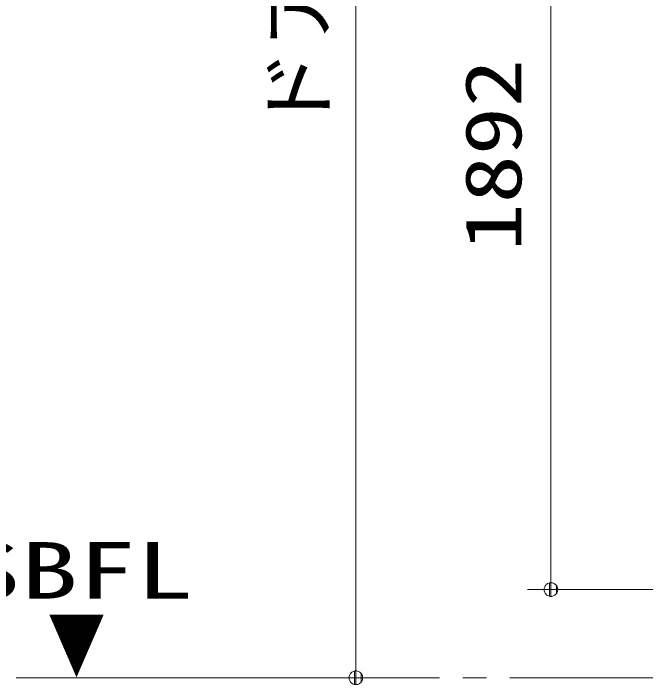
# Model space of a CAD drawing. Units: millimetres on the paper. Extents: x -305 to 305, y -152 to 152.
# Drawn here: x -92.19 to -65.31, y 21.7 to 50.24 of the extents above; entities that cross this region are included whole.
import ezdxf
from ezdxf.enums import TextEntityAlignment as Align

# ---------------------------------------------------------------- set-up
doc = ezdxf.new("R2010")
doc.units = ezdxf.units.MM
doc.linetypes.add('LONG_CHAIN', pattern=[21, 18, -1, 1, -1])
doc.layers.add('0-2_0', color=7, linetype='Continuous', lineweight=9)
doc.layers.add('0-3_S3', color=7, linetype='Continuous', lineweight=9)
doc.styles.add('ＭＳ ゴシック', font='')
doc.styles.get('ＭＳ ゴシック').set_extended_font_data('MS Gothic')

# ---------------------------------------------------------------- blocks, each defined once
blk = doc.blocks.new('_DOTSMALL')
at = {"layer": '0-2_0'}
for p, q in [((0.0746, 0.1), (-0.0746, 0.1)), ((0.1223, -0.0248), (-0.1223, -0.0248))]:
    blk.add_line(p, q, dxfattribs=at)
for points in [[(0.125, 0), (0.124, 0.0157), (0.1211, 0.0311), (0.1162, 0.046), (0.1095, 0.0602), (0.1011, 0.0735), (0.0911, 0.0856), (0.0797, 0.0963), (0.067, 0.1055), (0.0532, 0.1131), (0.0386, 0.1189), (0.0234, 0.1228), (0.0078, 0.1248), (-0.0078, 0.1248), (-0.0234, 0.1228), (-0.0386, 0.1189), (-0.0532, 0.1131), (-0.067, 0.1055), (-0.0797, 0.0963), (-0.0911, 0.0856), (-0.1011, 0.0735), (-0.1095, 0.0602), (-0.1162, 0.046), (-0.1211, 0.0311), (-0.124, 0.0157), (-0.125, 0), (0, 0)], [(-0.125, 0), (-0.124, -0.0157), (-0.1211, -0.0311), (-0.1162, -0.046), (-0.1095, -0.0602), (-0.1011, -0.0735), (-0.0911, -0.0856), (-0.0797, -0.0963), (-0.067, -0.1055), (-0.0532, -0.1131), (-0.0386, -0.1189), (-0.0234, -0.1228), (-0.0078, -0.1248), (0.0078, -0.1248), (0.0234, -0.1228), (0.0386, -0.1189), (0.0532, -0.1131), (0.067, -0.1055), (0.0797, -0.0963), (0.0911, -0.0856), (0.1011, -0.0735), (0.1095, -0.0602), (0.1162, -0.046), (0.1211, -0.0311), (0.124, -0.0157), (0.125, 0), (0, 0)]]:
    blk.add_lwpolyline(points, close=True, dxfattribs=at)

msp = doc.modelspace()

# ---------------------------------------------------------------- linework, layer by layer
at = {"layer": '0-3_S3'}
for p, q in [((-77.628, 103.737), (-77.628, 21.987)), ((-69.332, 25.737), (-69.332, 80.487)), ((-51.065, 25.737), (-70.332, 25.737)), ((-77.689, 21.987), (-76.628, 21.987))]:
    msp.add_line(p, q, dxfattribs=at)
at = {"layer": '0-3_S3', "linetype": 'LONG_CHAIN'}
msp.add_line((-92.076, 21.987), (-44.727, 21.987), dxfattribs=at)

# ---------------------------------------------------------------- block references
at = {"layer": '0-3_S3', "xscale": 2.32, "yscale": 2.32, "rotation": 270}
for p in [(-69.332, 25.737), (-77.628, 21.987)]:
    msp.add_blockref('_DOTSMALL', p, dxfattribs=at)

# ---------------------------------------------------------------- texts
at = {"layer": '0-3_S3', "style": 'ＭＳ ゴシック'}
for s, width, p in [('ドア高：2000\u3000〈2150〉', 1.1, (-78.166, 45.127)), ('1892\u3000〈2042〉', 1.25, (-69.869, 40.122))]:
    msp.add_text(s, height=2.405, rotation=90, dxfattribs=dict(at, width=width)).set_placement(p, align=Align.BOTTOM_LEFT)
for s, width, p in [('SBFL', 1.5, (-94.346, 24.63)), ('▼', 0.75, (-90.737, 21.498))]:
    msp.add_text(s, height=2.405, dxfattribs=dict(at, width=width)).set_placement(p, align=Align.BOTTOM_LEFT)

doc.saveas('drawing.dxf')
